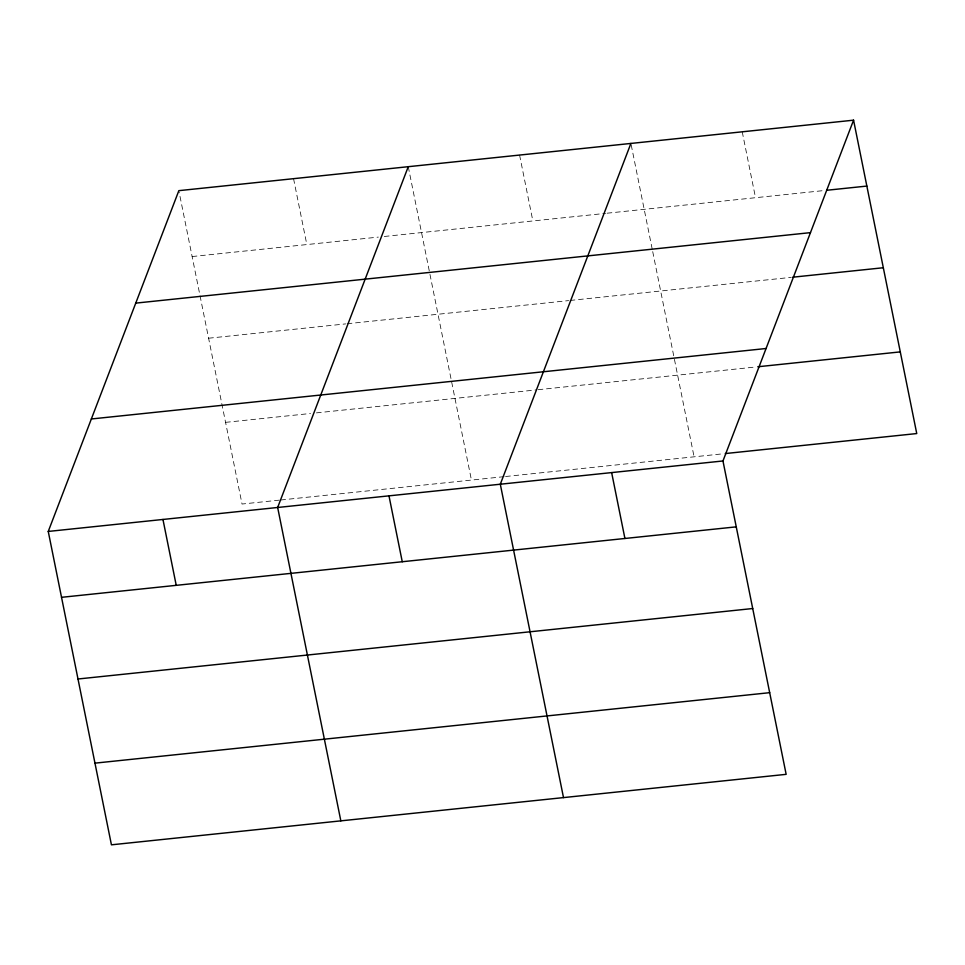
<?xml version="1.0" encoding="UTF-8"?>
<svg xmlns="http://www.w3.org/2000/svg" width="965" height="965" viewBox="0 0 965 965"><rect width="100%" height="100%" fill="white"/><g stroke="black" fill="none" stroke-linecap="round" stroke-linejoin="round"><path stroke-width="0.72" stroke-dasharray="4.83 3.62" d="M192.132 256.545L378.34 237.101M384.299 236.473L605.598 213.362M607.082 213.205L825.28 190.419M208.597 338.22L345.651 323.902M347.135 323.745L568.626 300.61M570.11 300.453L791.288 277.353M225.569 422.356L310.477 413.49M316.436 412.875L536.612 389.872M538.096 389.715L756.295 366.929M279.271 500.147L242.034 504.032L179.14 192.119M280.767 499.991L504.092 476.662M505.576 476.505L723.786 453.719M742.23 131.807L755.523 197.704M631.207 144.907L652.424 250.164M652.714 251.624L694.088 456.819M519.58 155.063L532.861 220.961M408.255 166.692L471.439 480.075M293.553 178.682L306.834 244.567"/><path stroke-width="1.45" d="M853.567 120.179L722.966 460.968L786.149 774.34L111.433 844.821L48.25 531.438L178.851 190.66L853.567 120.179L916.75 433.562L725.27 453.562M408.255 166.692L277.655 507.481L340.838 820.853M630.905 143.435L500.304 484.225L563.5 797.597M826.764 190.262L866.847 186.076M135.751 303.119L810.467 232.637M792.772 277.196L883.313 267.739M91.349 418.979L766.065 348.51M757.778 366.772L900.285 351.887M48.25 531.438L722.966 460.968M61.531 597.323L736.247 526.854M78.008 678.998L752.712 608.529M94.968 763.146L769.684 692.677M611.641 472.597L624.922 538.482M388.979 495.853L402.26 561.739M162.952 519.46L176.233 585.345"/></g></svg>
